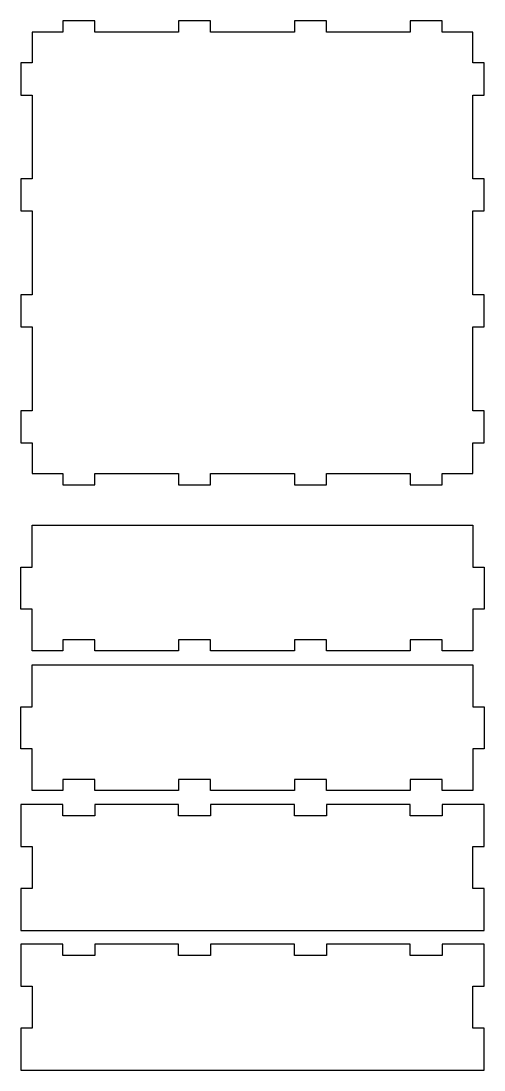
# Model space of a CAD drawing. Header units: millimetres. Extents: x -83 to 83, y -192 to 183.
import ezdxf

# ---------------------------------------------------------------- set-up
doc = ezdxf.new("R2010")
doc.units = ezdxf.units.MM
doc.layers.get('0').update_dxf_attribs({"linetype": 'CONTINUOUS'})

msp = doc.modelspace()

# ---------------------------------------------------------------- linework, layer by layer
for points in [[(-15, 17), (-15, 21), (15, 21), (15, 17), (26.5, 17), (26.5, 21), (56.5, 21), (56.5, 17), (68, 17), (68, 21), (79, 21), (79, 32), (83, 32), (83, 43.5), (79, 43.5), (79, 73.5), (83, 73.5), (83, 85), (79, 85), (79, 115), (83, 115), (83, 126.5), (79, 126.5), (79, 156.5), (83, 156.5), (83, 168), (79, 168), (79, 179), (68, 179), (68, 183), (56.5, 183), (56.5, 179), (26.5, 179), (26.5, 183), (15, 183), (15, 179), (-15, 179), (-15, 183), (-26.5, 183), (-26.5, 179), (-56.5, 179), (-56.5, 183), (-68, 183), (-68, 179), (-79, 179), (-79, 168), (-83, 168), (-83, 156.5), (-79, 156.5), (-79, 126.5), (-83, 126.5), (-83, 115), (-79, 115), (-79, 85), (-83, 85), (-83, 73.5), (-79, 73.5), (-79, 43.5), (-83, 43.5), (-83, 32), (-79, 32), (-79, 21), (-68, 21), (-68, 17), (-56.5, 17), (-56.5, 21), (-26.5, 21), (-26.5, 17)], [(-15, -38.5), (-26.5, -38.5), (-26.5, -42.5), (-56.5, -42.5), (-56.5, -38.5), (-68, -38.5), (-68, -42.5), (-79, -42.5), (-79, -27.5), (-83, -27.5), (-83, -12.5), (-79, -12.5), (-79, 2.5), (79, 2.5), (79, -12.5), (83, -12.5), (83, -27.5), (79, -27.5), (79, -42.5), (68, -42.5), (68, -38.5), (56.5, -38.5), (56.5, -42.5), (26.5, -42.5), (26.5, -38.5), (15, -38.5), (15, -42.5), (-15, -42.5)], [(-15, -88.5), (-26.5, -88.5), (-26.5, -92.5), (-56.5, -92.5), (-56.5, -88.5), (-68, -88.5), (-68, -92.5), (-79, -92.5), (-79, -77.5), (-83, -77.5), (-83, -62.5), (-79, -62.5), (-79, -47.5), (79, -47.5), (79, -62.5), (83, -62.5), (83, -77.5), (79, -77.5), (79, -92.5), (68, -92.5), (68, -88.5), (56.5, -88.5), (56.5, -92.5), (26.5, -92.5), (26.5, -88.5), (15, -88.5), (15, -92.5), (-15, -92.5)], [(56.5, -97.5), (26.5, -97.5), (26.5, -101.5), (15, -101.5), (15, -97.5), (-15, -97.5), (-15, -101.5), (-26.5, -101.5), (-26.5, -97.5), (-56.5, -97.5), (-56.5, -101.5), (-68, -101.5), (-68, -97.5), (-83, -97.5), (-83, -112.5), (-79, -112.5), (-79, -127.5), (-83, -127.5), (-83, -142.5), (83, -142.5), (83, -127.5), (79, -127.5), (79, -112.5), (83, -112.5), (83, -97.5), (68, -97.5), (68, -101.5), (56.5, -101.5)], [(56.5, -147.5), (26.5, -147.5), (26.5, -151.5), (15, -151.5), (15, -147.5), (-15, -147.5), (-15, -151.5), (-26.5, -151.5), (-26.5, -147.5), (-56.5, -147.5), (-56.5, -151.5), (-68, -151.5), (-68, -147.5), (-83, -147.5), (-83, -162.5), (-79, -162.5), (-79, -177.5), (-83, -177.5), (-83, -192.5), (83, -192.5), (83, -177.5), (79, -177.5), (79, -162.5), (83, -162.5), (83, -147.5), (68, -147.5), (68, -151.5), (56.5, -151.5)]]:
    msp.add_lwpolyline(points, close=True)

doc.saveas('drawing.dxf')
